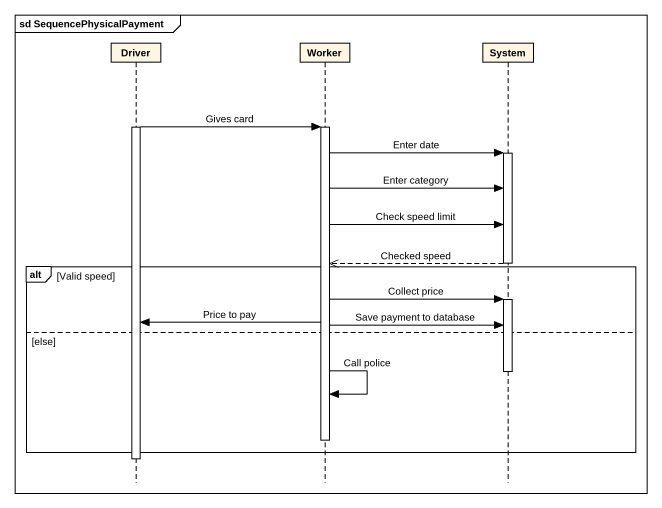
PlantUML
@startuml
mainframe sd SequencePhysicalPayment
hide footbox
participant Driver
participant Worker
participant System

activate Driver
Driver -> Worker : Gives card
activate Worker
Worker -> System : Enter date
activate System
Worker -> System : Enter category
Worker -> System : Check speed limit
System -->> Worker : Checked speed
deactivate System
alt Valid speed
  Worker -> System : Collect price
  activate System
  Worker -> Driver : Price to pay
  Worker -> System : Save payment to database
else else
  deactivate System
  Worker -> Worker : Call police
  deactivate Worker
end
deactivate Driver
@enduml
